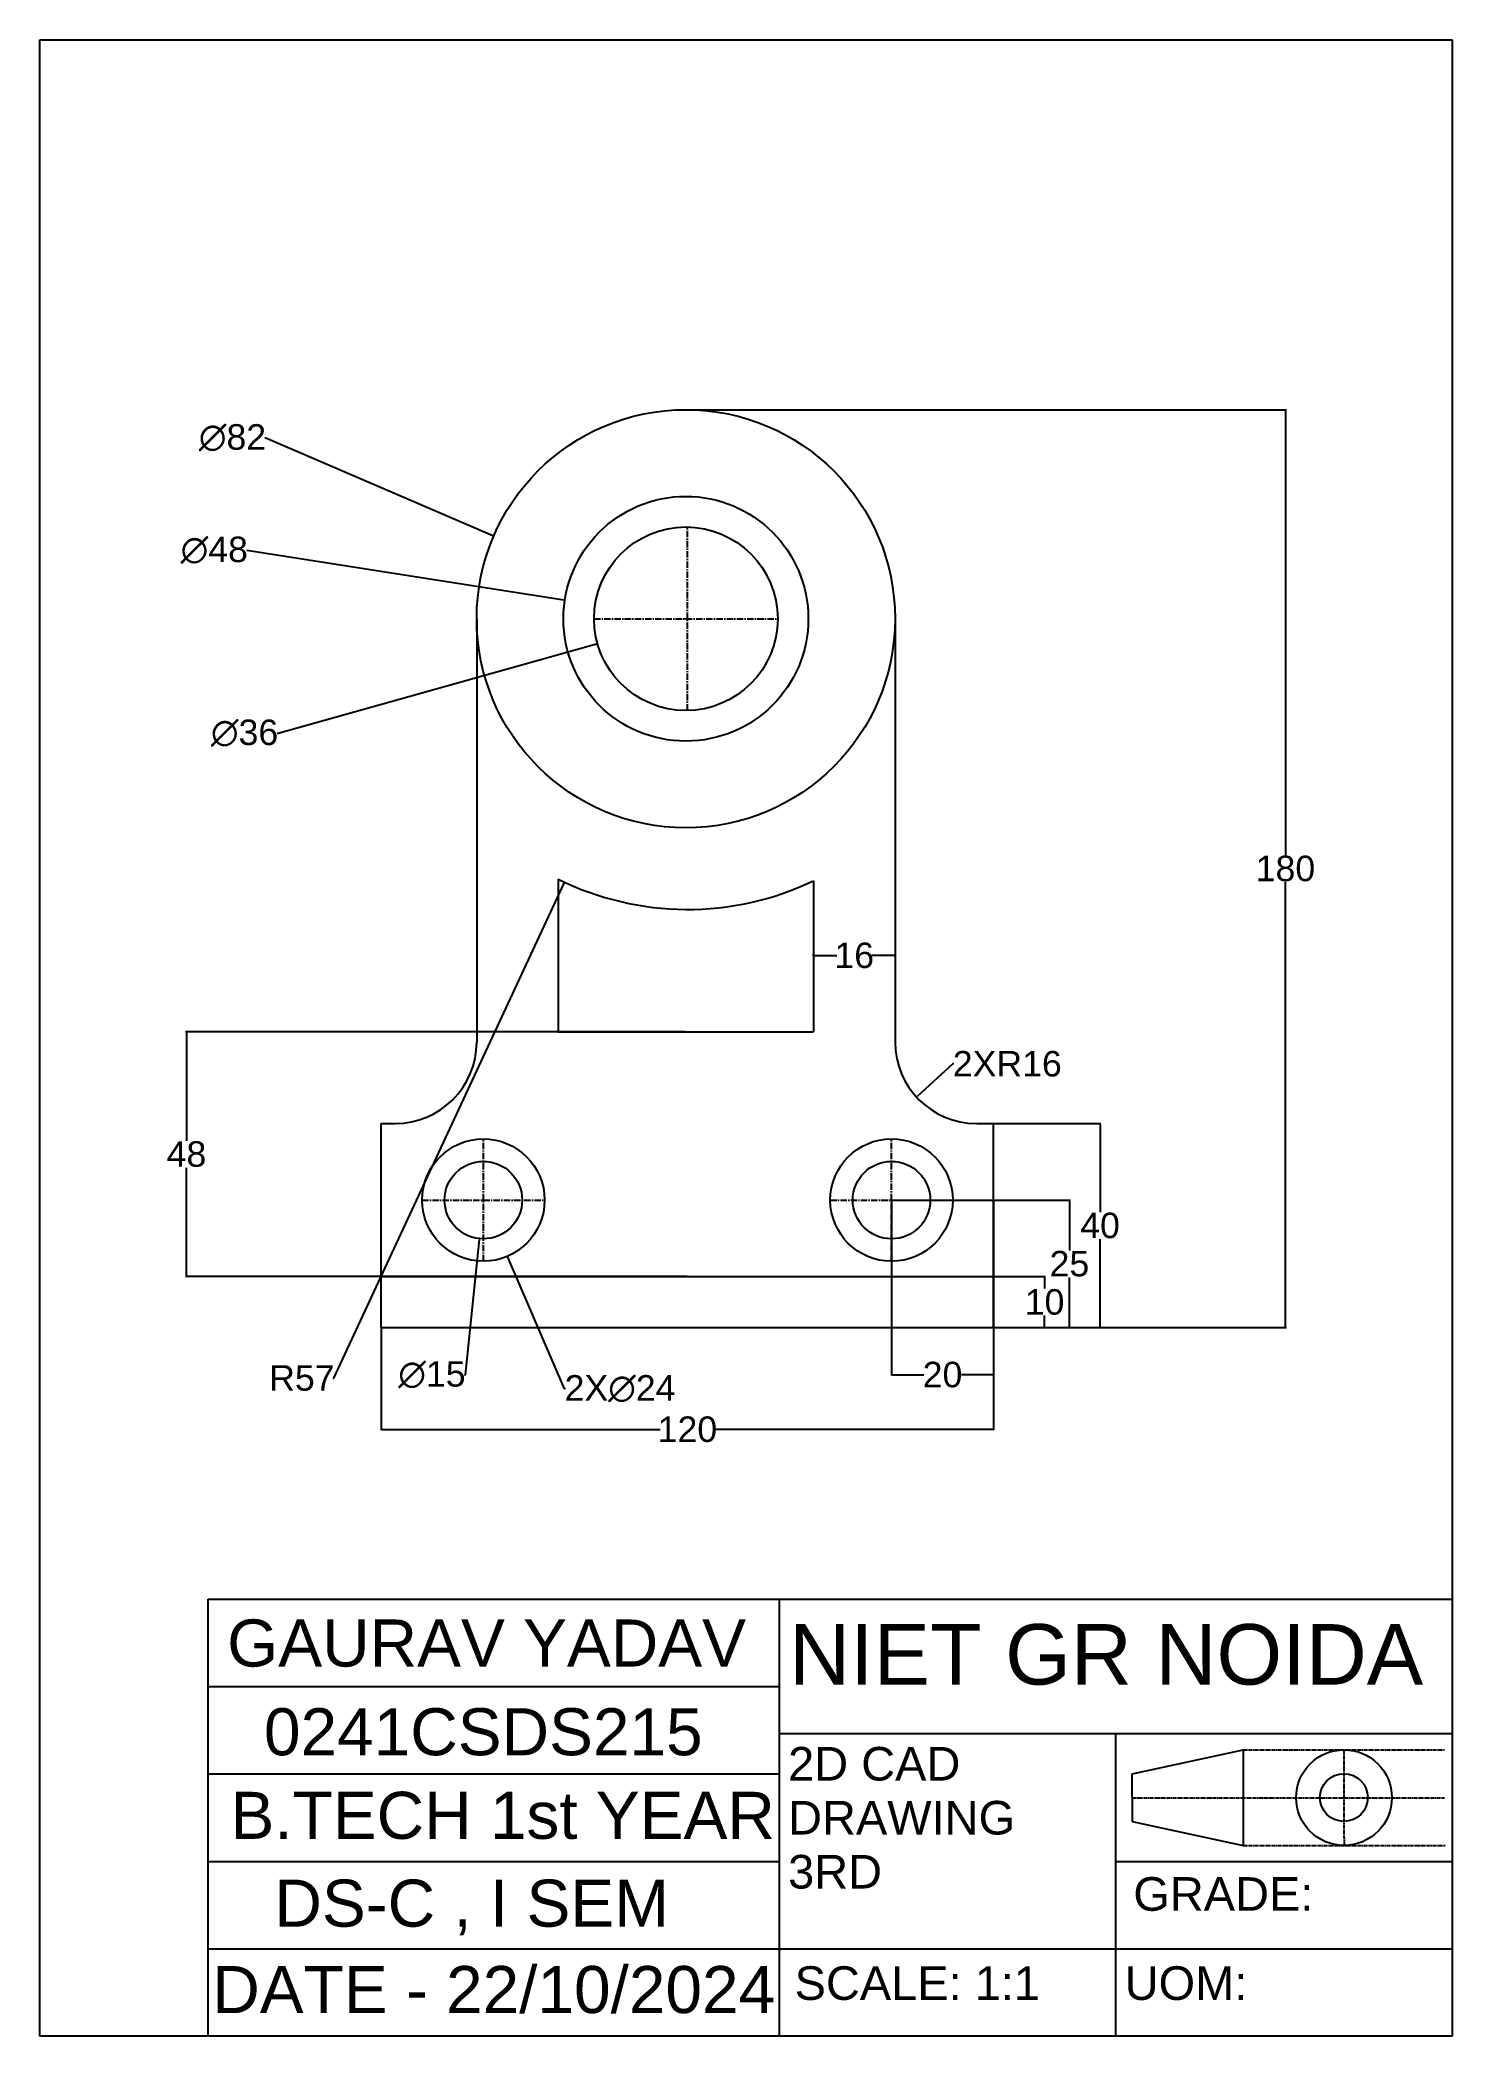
# Model space of a CAD drawing. Header units: inches. Extents: x 367 to 644, y 82 to 473.
import ezdxf

# ---------------------------------------------------------------- set-up
doc = ezdxf.new("R2010")
doc.units = ezdxf.units.IN
doc.header["$MEASUREMENT"] = 0
doc.linetypes.add('CENTER', pattern=[2, 1.25, -0.25, 0.25, -0.25])
doc.linetypes.add('CENTER2', pattern=[1.125, 0.75, -0.125, 0.125, -0.125])
doc.styles.get("Standard").update_dxf_attribs({"font": 'arial.ttf'})
doc.dimstyles.get("Standard").update_dxf_attribs({"dimtxt": 5, "dimasz": 0.18, "dimexe": 0.18, "dimexo": 0.0625, "dimgap": 0.09, "dimtad": 0, "dimtih": 1, "dimtoh": 1, "dimdec": 0, "dimzin": 0, "dimdsep": 46, "dimtxsty": 'Standard', "dimcen": 0.09, "dimclrd": 1, "dimclre": 3, "dimclrt": 5, "dimadec": 0, "dimazin": 0, "dimtfac": 1, "dimtdec": 0, "dimtofl": 0, "dimtmove": 0, "dimatfit": 3, "dimfxl": 1, "dimtolj": 1, "dimtzin": 0, "dimarcsym": 0})

# ---------------------------------------------------------------- blocks, each defined once
blk = doc.blocks.new('*D1')
at = {"color": 3, "lineweight": -2, "transparency": 16777216}
for p, q in [((554.37, 230.44), (564.49, 230.44)), ((554.37, 220.44), (564.49, 220.44))]:
    blk.add_line(p, q, dxfattribs=at)
at = {"color": 1, "lineweight": -2, "transparency": 16777216}
for p, q in [((564.31, 230.26), (564.31, 228.08)), ((564.31, 220.62), (564.31, 222.79))]:
    blk.add_line(p, q, dxfattribs=at)
at = {"color": 1, "transparency": 16777216}
for points in [[(564.28, 230.26), (564.34, 230.26), (564.31, 230.44)], [(564.28, 220.62), (564.34, 220.62), (564.31, 220.44)]]:
    blk.add_solid(points, dxfattribs=at)
at = {"layer": 'Defpoints', "color": 0, "transparency": 16777216}
for p in [(554.31, 230.44), (564.31, 230.44), (554.31, 220.44)]:
    blk.add_point(p, dxfattribs=at)
at = {"color": 5, "transparency": 16777216, "insert": (564.31, 225.44), "char_height": 5, "attachment_point": 5}
blk.add_mtext('\\A1;10', dxfattribs=at)
blk = doc.blocks.new('*D2')
at = {"color": 3, "lineweight": -2, "transparency": 16777216}
for p, q in [((554.37, 260.44), (575.36, 260.44)), ((554.37, 220.44), (575.36, 220.44))]:
    blk.add_line(p, q, dxfattribs=at)
at = {"color": 1, "lineweight": -2, "transparency": 16777216}
for p, q in [((575.18, 260.26), (575.18, 243.08)), ((575.18, 220.62), (575.18, 237.79))]:
    blk.add_line(p, q, dxfattribs=at)
at = {"color": 1, "transparency": 16777216}
for points in [[(575.15, 260.26), (575.21, 260.26), (575.18, 260.44)], [(575.15, 220.62), (575.21, 220.62), (575.18, 220.44)]]:
    blk.add_solid(points, dxfattribs=at)
at = {"layer": 'Defpoints', "color": 0, "transparency": 16777216}
for p in [(554.31, 260.44), (575.18, 260.44), (554.31, 220.44)]:
    blk.add_point(p, dxfattribs=at)
at = {"color": 5, "transparency": 16777216, "insert": (575.18, 240.44), "char_height": 5, "attachment_point": 5}
blk.add_mtext('\\A1;40', dxfattribs=at)
blk = doc.blocks.new('*D3')
at = {"color": 3, "lineweight": -2, "transparency": 16777216}
for p, q in [((534.37, 245.44), (569.36, 245.44)), ((534.37, 220.44), (569.36, 220.44))]:
    blk.add_line(p, q, dxfattribs=at)
at = {"color": 1, "lineweight": -2, "transparency": 16777216}
for p, q in [((569.18, 245.26), (569.18, 235.58)), ((569.18, 220.62), (569.18, 230.29))]:
    blk.add_line(p, q, dxfattribs=at)
at = {"color": 1, "transparency": 16777216}
for points in [[(569.15, 245.26), (569.21, 245.26), (569.18, 245.44)], [(569.15, 220.62), (569.21, 220.62), (569.18, 220.44)]]:
    blk.add_solid(points, dxfattribs=at)
at = {"layer": 'Defpoints', "color": 0, "transparency": 16777216}
for p in [(534.31, 245.44), (534.31, 220.44), (569.18, 220.44)]:
    blk.add_point(p, dxfattribs=at)
at = {"color": 5, "transparency": 16777216, "insert": (569.18, 232.94), "char_height": 5, "attachment_point": 5}
blk.add_mtext('\\A1;25', dxfattribs=at)
blk = doc.blocks.new('*D4')
at = {"color": 3, "lineweight": -2, "transparency": 16777216}
for p, q in [((534.31, 245.37), (534.31, 211.02)), ((554.31, 245.37), (554.31, 211.02))]:
    blk.add_line(p, q, dxfattribs=at)
at = {"color": 1, "lineweight": -2, "transparency": 16777216}
for p, q in [((534.49, 211.2), (540.61, 211.2)), ((554.13, 211.2), (548.02, 211.2))]:
    blk.add_line(p, q, dxfattribs=at)
at = {"color": 1, "transparency": 16777216}
for points in [[(534.49, 211.23), (534.49, 211.17), (534.31, 211.2)], [(554.13, 211.23), (554.13, 211.17), (554.31, 211.2)]]:
    blk.add_solid(points, dxfattribs=at)
at = {"layer": 'Defpoints', "color": 0, "transparency": 16777216}
for p in [(534.31, 245.44), (554.31, 245.44), (554.31, 211.2)]:
    blk.add_point(p, dxfattribs=at)
at = {"color": 5, "transparency": 16777216, "insert": (544.31, 211.2), "char_height": 5, "attachment_point": 5}
blk.add_mtext('\\A1;20', dxfattribs=at)
blk = doc.blocks.new('*D5')
at = {"color": 3, "lineweight": -2, "transparency": 16777216}
for p, q in [((493.94, 278.44), (395.94, 278.44)), ((494.25, 230.44), (395.94, 230.44))]:
    blk.add_line(p, q, dxfattribs=at)
at = {"color": 1, "lineweight": -2, "transparency": 16777216}
for p, q in [((396.12, 278.26), (396.12, 257.08)), ((396.12, 230.62), (396.12, 251.79))]:
    blk.add_line(p, q, dxfattribs=at)
at = {"color": 1, "transparency": 16777216}
for points in [[(396.09, 278.26), (396.15, 278.26), (396.12, 278.44)], [(396.09, 230.62), (396.15, 230.62), (396.12, 230.44)]]:
    blk.add_solid(points, dxfattribs=at)
at = {"layer": 'Defpoints', "color": 0, "transparency": 16777216}
for p in [(494, 278.44), (396.12, 230.44), (494.31, 230.44)]:
    blk.add_point(p, dxfattribs=at)
at = {"color": 5, "transparency": 16777216, "insert": (396.12, 254.44), "char_height": 5, "attachment_point": 5}
blk.add_mtext('\\A1;48', dxfattribs=at)
blk = doc.blocks.new('*D6')
at = {"color": 3, "lineweight": -2, "transparency": 16777216}
for p, q in [((493.98, 400.44), (611.7, 400.44)), ((494.37, 220.44), (611.7, 220.44))]:
    blk.add_line(p, q, dxfattribs=at)
at = {"color": 1, "lineweight": -2, "transparency": 16777216}
for p, q in [((611.52, 400.26), (611.52, 313.08)), ((611.52, 220.62), (611.52, 307.79))]:
    blk.add_line(p, q, dxfattribs=at)
at = {"color": 1, "transparency": 16777216}
for points in [[(611.49, 400.26), (611.55, 400.26), (611.52, 400.44)], [(611.49, 220.62), (611.55, 220.62), (611.52, 220.44)]]:
    blk.add_solid(points, dxfattribs=at)
at = {"layer": 'Defpoints', "color": 0, "transparency": 16777216}
for p in [(493.91, 400.44), (611.52, 400.44), (494.31, 220.44)]:
    blk.add_point(p, dxfattribs=at)
at = {"color": 5, "transparency": 16777216, "insert": (611.52, 310.44), "char_height": 5, "attachment_point": 5}
blk.add_mtext('\\A1;180', dxfattribs=at)
blk = doc.blocks.new('*D7')
at = {"color": 1, "lineweight": -2, "transparency": 16777216}
for p, q in [((411.51, 394.93), (411.69, 394.93)), ((411.69, 394.93), (456.19, 375.74))]:
    blk.add_line(p, q, dxfattribs=at)
at = {"color": 3, "lineweight": -2, "transparency": 16777216}
for p, q in [((493.91, 359.44), (494.09, 359.44)), ((494, 359.35), (494, 359.53))]:
    blk.add_line(p, q, dxfattribs=at)
at = {"color": 1, "transparency": 16777216}
blk.add_solid([(456.2, 375.77), (456.18, 375.72), (456.36, 375.67)], dxfattribs=at)
at = {"layer": 'Defpoints', "color": 0, "transparency": 16777216}
for p in [(456.36, 375.67), (531.65, 343.2)]:
    blk.add_point(p, dxfattribs=at)
at = {"color": 5, "transparency": 16777216, "insert": (405.14, 394.93), "char_height": 5, "attachment_point": 5}
blk.add_mtext('\\A1;∅82', dxfattribs=at)
blk = doc.blocks.new('*D8')
at = {"color": 1, "lineweight": -2, "transparency": 16777216}
blk.add_line((407.97, 372.88), (470.11, 363.17), dxfattribs=at)
at = {"color": 3, "lineweight": -2, "transparency": 16777216}
for p, q in [((493.91, 359.44), (494.09, 359.44)), ((494, 359.35), (494, 359.53))]:
    blk.add_line(p, q, dxfattribs=at)
at = {"color": 1, "transparency": 16777216}
blk.add_solid([(470.12, 363.2), (470.11, 363.14), (470.29, 363.14)], dxfattribs=at)
at = {"layer": 'Defpoints', "color": 0, "transparency": 16777216}
for p in [(470.29, 363.14), (517.72, 355.73)]:
    blk.add_point(p, dxfattribs=at)
at = {"color": 5, "transparency": 16777216, "insert": (401.57, 372.88), "char_height": 5, "attachment_point": 5}
blk.add_mtext('\\A1;∅48', dxfattribs=at)
blk = doc.blocks.new('*D9')
at = {"color": 3, "lineweight": -2, "transparency": 16777216}
for p, q in [((493.91, 359.44), (494.09, 359.44)), ((494, 359.35), (494, 359.53))]:
    blk.add_line(p, q, dxfattribs=at)
at = {"color": 1, "lineweight": -2, "transparency": 16777216}
for p, q in [((414.08, 337.01), (476.5, 354.52)), ((413.9, 337.01), (414.08, 337.01))]:
    blk.add_line(p, q, dxfattribs=at)
at = {"color": 1, "transparency": 16777216}
blk.add_solid([(476.49, 354.55), (476.51, 354.5), (476.67, 354.57)], dxfattribs=at)
at = {"layer": 'Defpoints', "color": 0, "transparency": 16777216}
for p in [(511.33, 364.3), (476.67, 354.57)]:
    blk.add_point(p, dxfattribs=at)
at = {"color": 5, "transparency": 16777216, "insert": (407.51, 337.01), "char_height": 5, "attachment_point": 5}
blk.add_mtext('\\A1;∅36', dxfattribs=at)
blk = doc.blocks.new('*D10')
at = {"color": 3, "lineweight": -2, "transparency": 16777216}
for p, q in [((494.22, 359.44), (494.4, 359.44)), ((494.31, 359.35), (494.31, 359.53))]:
    blk.add_line(p, q, dxfattribs=at)
at = {"color": 1, "lineweight": -2, "transparency": 16777216}
for p, q in [((424.98, 210.53), (470.18, 307.6)), ((424.8, 210.53), (424.98, 210.53))]:
    blk.add_line(p, q, dxfattribs=at)
at = {"color": 1, "transparency": 16777216}
blk.add_solid([(470.15, 307.61), (470.21, 307.59), (470.25, 307.76)], dxfattribs=at)
at = {"layer": 'Defpoints', "color": 0, "transparency": 16777216}
for p in [(494.31, 359.44), (470.25, 307.76)]:
    blk.add_point(p, dxfattribs=at)
at = {"color": 5, "transparency": 16777216, "insert": (418.74, 210.53), "char_height": 5, "attachment_point": 5}
blk.add_mtext('\\A1;R57', dxfattribs=at)
blk = doc.blocks.new('*D11')
at = {"color": 3, "lineweight": -2, "transparency": 16777216}
for p, q in [((519, 293.31), (519, 293.59)), ((535, 293.31), (535, 293.59))]:
    blk.add_line(p, q, dxfattribs=at)
at = {"color": 1, "lineweight": -2, "transparency": 16777216}
for p, q in [((519.18, 293.41), (523.57, 293.41)), ((534.82, 293.41), (530.44, 293.41))]:
    blk.add_line(p, q, dxfattribs=at)
at = {"color": 1, "transparency": 16777216}
for points in [[(519.18, 293.44), (519.18, 293.38), (519, 293.41)], [(534.82, 293.44), (534.82, 293.38), (535, 293.41)]]:
    blk.add_solid(points, dxfattribs=at)
at = {"layer": 'Defpoints', "color": 0, "transparency": 16777216}
for p in [(519, 293.25), (535, 293.41), (535, 293.25)]:
    blk.add_point(p, dxfattribs=at)
at = {"color": 5, "transparency": 16777216, "insert": (527, 293.41), "char_height": 5, "attachment_point": 5}
blk.add_mtext('\\A1;16', dxfattribs=at)
blk = doc.blocks.new('*D12')
at = {"color": 1, "lineweight": -2, "transparency": 16777216}
for p, q in [((546.31, 272.15), (539.32, 265.77)), ((546.49, 272.15), (546.31, 272.15))]:
    blk.add_line(p, q, dxfattribs=at)
at = {"color": 1, "transparency": 16777216}
blk.add_solid([(539.3, 265.79), (539.34, 265.75), (539.19, 265.65)], dxfattribs=at)
at = {"layer": 'Defpoints', "color": 0, "transparency": 16777216}
for p in [(551, 276.44), (539.19, 265.65)]:
    blk.add_point(p, dxfattribs=at)
at = {"color": 5, "transparency": 16777216, "insert": (557, 272.15), "char_height": 5, "attachment_point": 5}
blk.add_mtext('\\A1;2XR16', dxfattribs=at)
blk = doc.blocks.new('*D14')
at = {"color": 3, "lineweight": -2, "transparency": 16777216}
for p, q in [((454.22, 245.44), (454.4, 245.44)), ((454.31, 245.35), (454.31, 245.53))]:
    blk.add_line(p, q, dxfattribs=at)
at = {"color": 1, "lineweight": -2, "transparency": 16777216}
for p, q in [((470.23, 208.45), (459.13, 234.25)), ((470.41, 208.45), (470.23, 208.45))]:
    blk.add_line(p, q, dxfattribs=at)
at = {"color": 1, "transparency": 16777216}
blk.add_solid([(459.15, 234.26), (459.1, 234.24), (459.05, 234.41)], dxfattribs=at)
at = {"layer": 'Defpoints', "color": 0, "transparency": 16777216}
for p in [(449.57, 256.46), (459.05, 234.41)]:
    blk.add_point(p, dxfattribs=at)
at = {"color": 5, "transparency": 16777216, "insert": (481.1, 208.45), "char_height": 5, "attachment_point": 5}
blk.add_mtext('\\A1;2X∅24', dxfattribs=at)
blk = doc.blocks.new('*D15')
at = {"color": 3, "lineweight": -2, "transparency": 16777216}
for p, q in [((434.31, 220.37), (434.31, 200.3)), ((554.31, 220.37), (554.31, 200.3))]:
    blk.add_line(p, q, dxfattribs=at)
at = {"color": 1, "lineweight": -2, "transparency": 16777216}
for p, q in [((434.49, 200.48), (488.94, 200.48)), ((554.13, 200.48), (499.68, 200.48))]:
    blk.add_line(p, q, dxfattribs=at)
at = {"color": 1, "transparency": 16777216}
for points in [[(434.49, 200.51), (434.49, 200.45), (434.31, 200.48)], [(554.13, 200.51), (554.13, 200.45), (554.31, 200.48)]]:
    blk.add_solid(points, dxfattribs=at)
at = {"layer": 'Defpoints', "color": 0, "transparency": 16777216}
for p in [(434.31, 220.44), (554.31, 220.44), (554.31, 200.48)]:
    blk.add_point(p, dxfattribs=at)
at = {"color": 5, "transparency": 16777216, "insert": (494.31, 200.48), "char_height": 5, "attachment_point": 5}
blk.add_mtext('\\A1;120', dxfattribs=at)
blk = doc.blocks.new('*D17')
at = {"color": 3, "lineweight": -2, "transparency": 16777216}
for p, q in [((454.22, 245.44), (454.4, 245.44)), ((454.31, 245.35), (454.31, 245.53))]:
    blk.add_line(p, q, dxfattribs=at)
at = {"color": 1, "lineweight": -2, "transparency": 16777216}
for p, q in [((450.82, 211.19), (453.52, 237.7)), ((450.64, 211.19), (450.82, 211.19))]:
    blk.add_line(p, q, dxfattribs=at)
at = {"color": 1, "transparency": 16777216}
blk.add_solid([(453.49, 237.7), (453.55, 237.69), (453.54, 237.88)], dxfattribs=at)
at = {"layer": 'Defpoints', "color": 0, "transparency": 16777216}
for p in [(455.08, 253), (453.54, 237.88)]:
    blk.add_point(p, dxfattribs=at)
at = {"color": 5, "transparency": 16777216, "insert": (444.23, 211.19), "char_height": 5, "attachment_point": 5}
blk.add_mtext('\\A1;∅15', dxfattribs=at)

msp = doc.modelspace()

# ---------------------------------------------------------------- linework, layer by layer
at = {"linetype": 'ByBlock'}
for p, q in [((367.4, 81.51), (367.4, 472.95)), ((367.4, 472.95), (644.17, 472.95)), ((644.17, 472.95), (644.17, 167.17)), ((581.49, 132.95), (603.2, 137.65)), ((603.2, 137.65), (603.2, 118.89)), ((581.49, 128.27), (581.49, 132.95)), ((581.49, 128.27), (581.49, 123.59)), ((581.49, 123.59), (603.2, 118.89)), ((400.35, 81.51), (367.4, 81.51))]:
    msp.add_line(p, q, dxfattribs=at)
for p, q in [((494.31, 400.44), (494.31, 400.44)), ((453, 359.44), (453, 276.44)), ((535, 359.44), (535, 276.44)), ((469, 308.36), (469, 278.44)), ((519, 308.06), (519, 278.44)), ((469, 278.44), (519, 278.44)), ((434.31, 260.44), (437, 260.44)), ((434.31, 220.44), (434.31, 260.44)), ((551, 260.44), (554.31, 260.44)), ((554.31, 220.44), (554.31, 260.44)), ((434.31, 230.44), (554.31, 230.44)), ((434.31, 220.44), (554.31, 220.44))]:
    msp.add_line(p, q)
at = {"linetype": 'CENTER'}
for p, q in [((494.31, 341.44), (494.31, 377.43)), ((476, 359.44), (512, 359.44)), ((454.31, 233.44), (454.31, 257.44)), ((534.31, 233.44), (534.31, 257.44)), ((442.31, 245.44), (466.31, 245.44)), ((522.31, 245.44), (546.31, 245.44))]:
    msp.add_line(p, q, dxfattribs=at)
at = {"color": 0}
for p, q in [((400.35, 81.51), (400.35, 167.17)), ((400.35, 167.17), (644.17, 167.17)), ((512.38, 81.51), (512.38, 167.17)), ((644.17, 167.17), (644.17, 81.51)), ((400.35, 150.04), (512.38, 150.04)), ((512.38, 140.82), (644.17, 140.82)), ((578.28, 81.51), (578.28, 140.82)), ((400.35, 132.91), (512.38, 132.91)), ((400.35, 115.77), (512.38, 115.77)), ((578.28, 115.77), (644.17, 115.77)), ((578.28, 81.51), (578.28, 115.77)), ((400.35, 98.64), (644.17, 98.64)), ((644.17, 81.51), (400.35, 81.51))]:
    msp.add_line(p, q, dxfattribs=at)
at = {"color": 5, "linetype": 'CENTER2'}
for p, q in [((603.2, 137.65), (642.67, 137.65)), ((603.2, 118.89), (642.8, 118.89))]:
    msp.add_line(p, q, dxfattribs=at)
at = {"color": 240, "linetype": 'CENTER2', "true_color": 0xed1f24}
for p, q in [((622.94, 137.65), (623, 118.89)), ((581.49, 128.25), (642.67, 128.25))]:
    msp.add_line(p, q, dxfattribs=at)
for centre, radius in [((494, 359.44), 41), ((494, 359.44), 24), ((494, 359.44), 18), ((454.31, 245.44), 12), ((534.31, 245.44), 12), ((454.31, 245.44), 7.6), ((534.31, 245.44), 7.6)]:
    msp.add_circle(centre, radius)
at = {"linetype": 'ByBlock'}
for centre, radius in [((623, 128.27), 9.38), ((622.97, 128.27), 4.68)]:
    msp.add_circle(centre, radius, dxfattribs=at)
for centre, radius, start, end in [((494.31, 359.44), 57, 243.6413, 295.6711), ((437, 276.44), 16, 270, 0), ((551, 276.44), 16, 180, 270)]:
    msp.add_arc(centre, radius, start, end)

# ---------------------------------------------------------------- texts
at = {"color": 140}
for s, p in [('GAURAV YADAV', (404.09, 153.97)), ('0241CSDS215', (411.31, 136.57)), ('B.TECH 1st YEAR', (404.75, 120.18)), ('DS-C , I SEM', (413.36, 102.96)), ('DATE - 22/10/2024', (401.18, 86.02))]:
    msp.add_text(s, height=9.2259, dxfattribs=at).set_placement(p)
at = {"color": 85, "true_color": 0x58ba48}
msp.add_text('NIET GR NOIDA', height=11.8618, dxfattribs=at).set_placement((514.23, 150.43))
at = {"color": 30, "true_color": 0xf8991e}
for s, p in [('2D CAD ', (514.04, 131.61)), ('DRAWING', (514.04, 121.03)), ('3RD', (514.04, 110.44)), ('GRADE:', (581.7, 106.08))]:
    msp.add_text(s, height=6.59, dxfattribs=at).set_placement(p)
at = {"color": 240, "true_color": 0xed1f24}
for s, p in [('SCALE: 1:1', (515.31, 88.6)), ('UOM:', (580.01, 88.6))]:
    msp.add_text(s, height=6.59, dxfattribs=at).set_placement(p)

# ---------------------------------------------------------------- dimensions: what is measured, and where the dimension line sits
for base, p1, p2, picture, middle in [((611.52, 400.44), (494.31, 220.44), (493.91, 400.44), '*D6', (611.52, 310.44)), ((396.12, 230.44), (494, 278.44), (494.31, 230.44), '*D5', (396.12, 254.44)), ((575.18, 260.44), (554.31, 220.44), (554.31, 260.44), '*D2', (575.18, 240.44)), ((569.18, 220.44), (534.31, 245.44), (534.31, 220.44), '*D3', (569.18, 232.94)), ((564.31, 230.44), (554.31, 220.44), (554.31, 230.44), '*D1', (564.31, 225.44))]:
    dim = msp.add_linear_dim(base=base, p1=p1, p2=p2, angle=90, dimstyle='Standard')
    dim.commit()
    dim.dimension.update_dxf_attribs({"geometry": picture, "text_midpoint": middle})
for p1, p2, picture, middle in [((531.65, 343.2), (456.36, 375.67), '*D7', (405.14, 394.93)), ((517.72, 355.73), (470.29, 363.14), '*D8', (407.97, 372.88)), ((511.33, 364.3), (476.67, 354.57), '*D9', (407.51, 337.01)), ((455.08, 253), (453.54, 237.88), '*D17', (444.23, 211.19))]:
    dim = msp.add_diameter_dim_2p(p1=p1, p2=p2, dimstyle='Standard')
    dim.commit()
    dim.dimension.update_dxf_attribs({"geometry": picture, "text_midpoint": middle, "dimtype": 163})
dim = msp.add_radius_dim(center=(494.31, 359.44), mpoint=(470.25, 307.76), dimstyle='Standard')
dim.commit()
dim.dimension.update_dxf_attribs({"geometry": '*D10', "text_midpoint": (418.74, 210.53), "dimtype": 164})
for base, p1, p2, picture, middle in [((535, 293.41), (519, 293.25), (535, 293.25), '*D11', (527, 293.41)), ((554.31, 211.2), (534.31, 245.44), (554.31, 245.44), '*D4', (544.31, 211.2)), ((554.31, 200.48), (434.31, 220.44), (554.31, 220.44), '*D15', (494.31, 200.48))]:
    dim = msp.add_linear_dim(base=base, p1=p1, p2=p2, dimstyle='Standard')
    dim.commit()
    dim.dimension.update_dxf_attribs({"geometry": picture, "text_midpoint": middle})
dim = msp.add_radius_dim(center=(551, 276.44), mpoint=(539.19, 265.65), text='2X<>', dimstyle='Standard')
dim.commit()
dim.dimension.update_dxf_attribs({"geometry": '*D12', "text_midpoint": (557, 272.15), "dimtype": 164})
dim = msp.add_diameter_dim_2p(p1=(449.57, 256.46), p2=(459.05, 234.41), text='2X<>', dimstyle='Standard')
dim.commit()
dim.dimension.update_dxf_attribs({"geometry": '*D14', "text_midpoint": (481.1, 208.45), "dimtype": 163})

doc.saveas('drawing.dxf')
